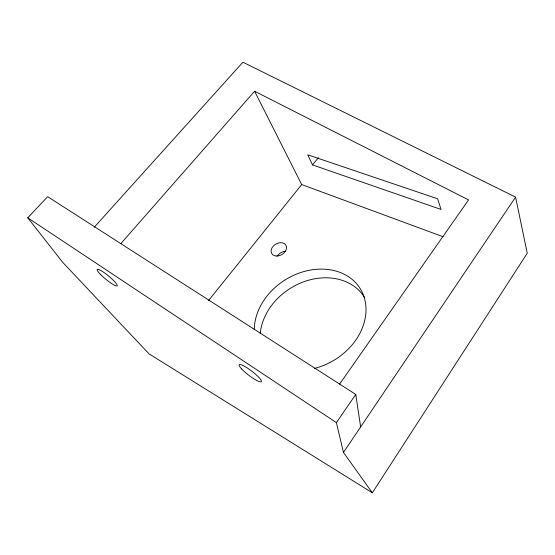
<?xml version="1.0" encoding="UTF-8"?>
<svg xmlns="http://www.w3.org/2000/svg" width="555" height="555" viewBox="0 0 555 555"><rect width="100%" height="100%" fill="white"/><g stroke="black" fill="none" stroke-linecap="round" stroke-linejoin="round"><path stroke-width="0.83" d="M360.646 426.92L355.769 394.438L47.668 196.685L27.75 217.796L62.666 262.3L149.066 353.889L372.329 492.805L527.25 253.212L515.574 197.122L242.917 62.195L94.246 227.245M372.329 492.805L343.455 452.429L515.574 197.122M343.455 452.429L336.379 422.626L355.769 394.438M339.598 384.122L468.559 199.911L254.592 91.235L120.865 243.61M208.569 300.546L301.698 184.558L254.592 91.235M312.534 164.904L307.727 154.81L437.624 198.794L441.038 209.443L312.534 164.904L318.438 157.585M301.698 184.558L443.001 236.701M27.75 217.796L336.379 422.626M277.451 255.91A8.124 6.05 -30.6 0 1 285.506 251.318M254.301 329.51A58.913 47.029 -31.9 0 1 309.059 270.334A58.913 47.029 -31.9 0 1 365.953 307.345A58.913 47.029 -31.9 0 1 314.199 368.471M260.253 333.458A58.067 46.821 -32 0 1 304.688 281.454A58.067 46.821 -32 0 1 364.42 297.209M241.807 369.124A13.937 2.546 37.4 0 0 260.829 381.916A13.937 2.546 37.4 0 0 248.245 368.603A13.937 2.546 37.4 0 0 241.807 369.124M100.726 274.649A12.925 2.137 39.4 0 0 117.098 285.86A12.925 2.137 39.4 0 0 103.667 272.29A12.925 2.137 39.4 0 0 100.726 274.649M276.508 256.049A8.235 6.063 -30.6 0 0 286.345 246.226A8.235 6.063 -30.6 0 0 273.566 245.809A8.235 6.063 -30.6 0 0 276.508 256.049"/></g></svg>
